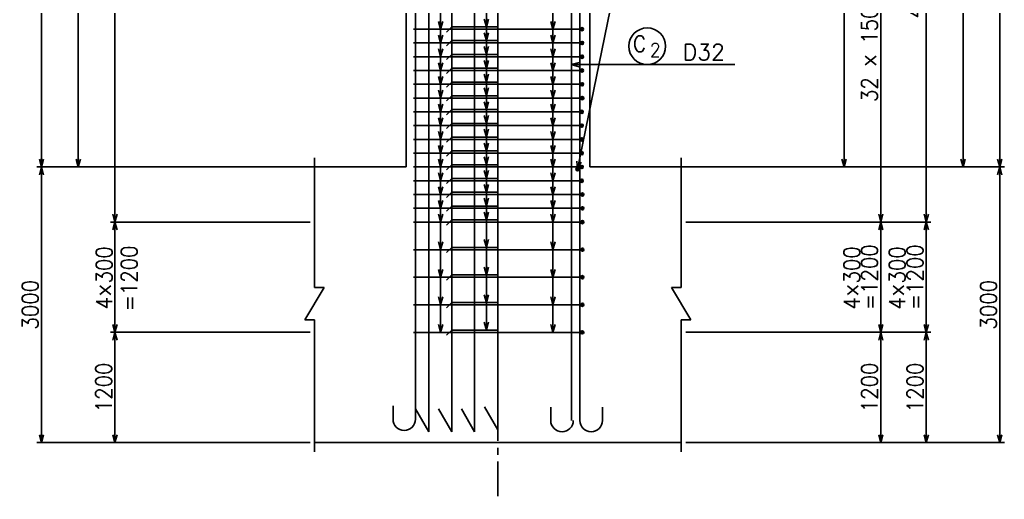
# Model space of a CAD drawing. Extents: x -12844 to 29206, y 115643 to 145343.
# Drawn here: x 5449 to 16171, y 126572 to 131793 of the extents above; entities that cross this region are included whole.
import ezdxf
from ezdxf.enums import TextEntityAlignment as Align

# ---------------------------------------------------------------- set-up
doc = ezdxf.new("R2010")
doc.units = 0
doc.header["$LTSCALE"] = 300
doc.header["$MEASUREMENT"] = 0
doc.linetypes.add('CENTER', pattern=[2, 1.25, -0.25, 0.25, -0.25])
doc.layers.get('0').update_dxf_attribs({"linetype": 'CONTINUOUS'})
doc.layers.get('DEFPOINTS').update_dxf_attribs({"linetype": 'CONTINUOUS'})
for name, color, linetype in [('丸ポチ', 2, 'CONTINUOUS'), ('寸法', 1, 'CONTINUOUS'), ('引き出し横', 1, 'CONTINUOUS'), ('引き出し縦', 1, 'CONTINUOUS'), ('柱主筋', 2, 'CONTINUOUS'), ('構造', 3, 'CONTINUOUS'), ('肋筋-0', 3, 'CONTINUOUS'), ('肋筋-2', 3, 'CONTINUOUS')]:
    doc.layers.add(name, color=color, linetype=linetype)
doc.styles.add('romans', font='ROMANS.shx', dxfattribs={"width": 0.9, "bigfont": 'EXTFONT.shx'})
doc.styles.add('ｽﾀｲﾙ1', font='ROMANS.shx', dxfattribs={"bigfont": 'EXTFONT.shx'})
doc.dimstyles.new('ST-50', dxfattribs={"dimscale": 50, "dimtxt": 3.5, "dimasz": 1.7, "dimexe": 1, "dimexo": 1, "dimgap": 1, "dimtad": 0, "dimdec": 0, "dimzin": 0, "dimdsep": 46, "dimtxsty": 'romans', "dimblk": 'OPEN30', "dimcen": 1, "dimdle": 3, "dimclrd": 1, "dimclre": 1, "dimclrt": 3, "dimaunit": 1, "dimadec": 0, "dimazin": 0, "dimtfac": 1, "dimtdec": 0, "dimtix": 1, "dimtmove": 2, "dimatfit": 3, "dimldrblk": 'OPEN30', "dimfxl": 0, "dimtvp": 0.7, "dimtolj": 1, "dimtzin": 0, "dimarcsym": 0})
doc.dimstyles.new('矢', dxfattribs={"dimscale": 50, "dimtxt": 3.5, "dimasz": 1.7, "dimexe": 1, "dimexo": 0.7, "dimgap": 0.09, "dimtad": 0, "dimdec": 0, "dimzin": 0, "dimdsep": 46, "dimtxsty": 'romans', "dimblk": 'OPEN30', "dimcen": 1, "dimdle": 1, "dimclrd": 1, "dimclre": 1, "dimclrt": 3, "dimaunit": 1, "dimadec": 0, "dimazin": 0, "dimtfac": 1, "dimtdec": 0, "dimtix": 1, "dimtmove": 2, "dimatfit": 3, "dimldrblk": 'OPEN30', "dimfxl": 0, "dimtvp": 0.7, "dimtolj": 1, "dimtzin": 0, "dimarcsym": 0})

# ---------------------------------------------------------------- blocks, each defined once
blk = doc.blocks.new('_Open30')
at = {"color": 0, "lineweight": -2}
for p, q in [((-1, 0.27), (0, 0)), ((0, 0), (-1, -0.27)), ((0, 0), (-1, 0))]:
    blk.add_line(p, q, dxfattribs=at)
blk = doc.blocks.new('*D11')
at = {"layer": 'DEFPOINTS', "color": 0, "linetype": 'Continuous'}
for p in [(11656, 135090), (15721, 135090), (14106, 130190)]:
    blk.add_point(p, dxfattribs=at)
at = {"layer": '寸法', "color": 1, "linetype": 'Continuous', "lineweight": -2}
for p, q in [((11706, 135090), (15771, 135090)), ((15721, 130275), (15721, 135005)), ((14156, 130190), (15771, 130190))]:
    blk.add_line(p, q, dxfattribs=at)
at = {"layer": '寸法', "color": 1, "linetype": 'Continuous', "lineweight": -2, "xscale": 85, "yscale": 85, "zscale": 85}
for p, rotation in [((15721, 135090), 90), ((15721, 130190), 270)]:
    blk.add_blockref('_Open30', p, dxfattribs=dict(at, rotation=rotation))
at = {"layer": '寸法', "color": 3, "linetype": 'Continuous', "insert": (15598, 132640), "char_height": 175, "attachment_point": 5, "rotation": 90, "style": 'romans'}
blk.add_mtext('\\A1;4900', dxfattribs=at)
blk = doc.blocks.new('*D12')
at = {"layer": 'DEFPOINTS', "color": 0, "linetype": 'Continuous'}
for p in [(12702, 128390), (14826, 128390), (14106, 127190)]:
    blk.add_point(p, dxfattribs=at)
at = {"layer": '寸法', "color": 1, "linetype": 'Continuous', "lineweight": -2}
for p, q in [((12752, 128390), (14876, 128390)), ((14826, 127275), (14826, 128305)), ((14156, 127190), (14876, 127190))]:
    blk.add_line(p, q, dxfattribs=at)
at = {"layer": '寸法', "color": 1, "linetype": 'Continuous', "lineweight": -2, "xscale": 85, "yscale": 85, "zscale": 85}
for p, rotation in [((14826, 128390), 90), ((14826, 127190), 270)]:
    blk.add_blockref('_Open30', p, dxfattribs=dict(at, rotation=rotation))
at = {"layer": '寸法', "color": 3, "linetype": 'Continuous', "insert": (14703, 127790), "char_height": 175, "attachment_point": 5, "rotation": 90, "style": 'romans'}
blk.add_mtext('\\A1;1200', dxfattribs=at)
blk = doc.blocks.new('*D13')
at = {"layer": 'DEFPOINTS', "color": 0, "linetype": 'Continuous'}
for p in [(12652, 129590), (14826, 129590), (12652, 128390)]:
    blk.add_point(p, dxfattribs=at)
at = {"layer": '寸法', "color": 1, "linetype": 'Continuous', "lineweight": -2}
for p, q in [((12702, 129590), (14876, 129590)), ((14826, 128475), (14826, 129505)), ((12702, 128390), (14876, 128390))]:
    blk.add_line(p, q, dxfattribs=at)
at = {"layer": '寸法', "color": 1, "linetype": 'Continuous', "lineweight": -2, "xscale": 85, "yscale": 85, "zscale": 85}
for p, rotation in [((14826, 129590), 90), ((14826, 128390), 270)]:
    blk.add_blockref('_Open30', p, dxfattribs=dict(at, rotation=rotation))
at = {"layer": '寸法', "color": 3, "linetype": 'Continuous', "insert": (14703, 128990), "char_height": 175, "attachment_point": 5, "rotation": 90, "style": 'romans'}
blk.add_mtext('\\A1;=1200', dxfattribs=at)
blk = doc.blocks.new('*D14')
at = {"layer": 'DEFPOINTS', "color": 0, "linetype": 'Continuous'}
for p in [(12702, 128390), (15321, 128390), (12652, 127190)]:
    blk.add_point(p, dxfattribs=at)
at = {"layer": '寸法', "color": 1, "linetype": 'Continuous', "lineweight": -2}
for p, q in [((12752, 128390), (15371, 128390)), ((15321, 127275), (15321, 128305)), ((12702, 127190), (15371, 127190))]:
    blk.add_line(p, q, dxfattribs=at)
at = {"layer": '寸法', "color": 1, "linetype": 'Continuous', "lineweight": -2, "xscale": 85, "yscale": 85, "zscale": 85}
for p, rotation in [((15321, 128390), 90), ((15321, 127190), 270)]:
    blk.add_blockref('_Open30', p, dxfattribs=dict(at, rotation=rotation))
at = {"layer": '寸法', "color": 3, "linetype": 'Continuous', "insert": (15198, 127790), "char_height": 175, "attachment_point": 5, "rotation": 90, "style": 'romans'}
blk.add_mtext('\\A1;1200', dxfattribs=at)
blk = doc.blocks.new('*D15')
at = {"layer": 'DEFPOINTS', "color": 0, "linetype": 'Continuous'}
for p in [(12652, 129590), (15321, 129590), (12652, 128390)]:
    blk.add_point(p, dxfattribs=at)
at = {"layer": '寸法', "color": 1, "linetype": 'Continuous', "lineweight": -2}
for p, q in [((12702, 129590), (15371, 129590)), ((15321, 128475), (15321, 129505)), ((12702, 128390), (15371, 128390))]:
    blk.add_line(p, q, dxfattribs=at)
at = {"layer": '寸法', "color": 1, "linetype": 'Continuous', "lineweight": -2, "xscale": 85, "yscale": 85, "zscale": 85}
for p, rotation in [((15321, 129590), 90), ((15321, 128390), 270)]:
    blk.add_blockref('_Open30', p, dxfattribs=dict(at, rotation=rotation))
at = {"layer": '寸法', "color": 3, "linetype": 'Continuous', "insert": (15198, 128990), "char_height": 175, "attachment_point": 5, "rotation": 90, "style": 'romans'}
blk.add_mtext('\\A1;=1200', dxfattribs=at)
blk = doc.blocks.new('*D17')
at = {"layer": 'DEFPOINTS', "color": 0, "linetype": 'Continuous'}
for p in [(11656, 134390), (14826, 134390), (12652, 129590)]:
    blk.add_point(p, dxfattribs=at)
at = {"layer": '寸法', "color": 1, "linetype": 'Continuous', "lineweight": -2}
for p, q in [((11706, 134390), (14876, 134390)), ((14826, 129675), (14826, 134305)), ((12702, 129590), (14876, 129590))]:
    blk.add_line(p, q, dxfattribs=at)
at = {"layer": '寸法', "color": 1, "linetype": 'Continuous', "lineweight": -2, "xscale": 85, "yscale": 85, "zscale": 85}
for p, rotation in [((14826, 134390), 90), ((14826, 129590), 270)]:
    blk.add_blockref('_Open30', p, dxfattribs=dict(at, rotation=rotation))
at = {"layer": '寸法', "color": 3, "linetype": 'Continuous', "insert": (14703, 131990), "char_height": 175, "attachment_point": 5, "rotation": 90, "style": 'romans'}
blk.add_mtext('\\A1;32 × 150  =  4800', dxfattribs=at)
blk = doc.blocks.new('*D18')
at = {"layer": 'DEFPOINTS', "color": 0, "linetype": 'Continuous'}
for p in [(11656, 136640), (15321, 136640), (12652, 129590)]:
    blk.add_point(p, dxfattribs=at)
at = {"layer": '寸法', "color": 1, "linetype": 'Continuous', "lineweight": -2}
for p, q in [((11706, 136640), (15371, 136640)), ((15321, 129675), (15321, 136555)), ((12702, 129590), (15371, 129590))]:
    blk.add_line(p, q, dxfattribs=at)
at = {"layer": '寸法', "color": 1, "linetype": 'Continuous', "lineweight": -2, "xscale": 85, "yscale": 85, "zscale": 85}
for p, rotation in [((15321, 136640), 90), ((15321, 129590), 270)]:
    blk.add_blockref('_Open30', p, dxfattribs=dict(at, rotation=rotation))
at = {"layer": '寸法', "color": 3, "linetype": 'Continuous', "insert": (15198, 133115), "char_height": 175, "attachment_point": 5, "rotation": 90, "style": 'romans'}
blk.add_mtext('\\A1;47  ×  150   =   7050', dxfattribs=at)
blk = doc.blocks.new('*D20')
at = {"layer": 'DEFPOINTS', "color": 0, "linetype": 'Continuous'}
for p in [(11656, 137590), (16121, 137590), (11756, 130190)]:
    blk.add_point(p, dxfattribs=at)
at = {"layer": '寸法', "color": 1, "linetype": 'Continuous', "lineweight": -2}
for p, q in [((11706, 137590), (16171, 137590)), ((16121, 130275), (16121, 137505)), ((11806, 130190), (16171, 130190))]:
    blk.add_line(p, q, dxfattribs=at)
at = {"layer": '寸法', "color": 1, "linetype": 'Continuous', "lineweight": -2, "xscale": 85, "yscale": 85, "zscale": 85}
for p, rotation in [((16121, 137590), 90), ((16121, 130190), 270)]:
    blk.add_blockref('_Open30', p, dxfattribs=dict(at, rotation=rotation))
at = {"layer": '寸法', "color": 3, "linetype": 'Continuous', "insert": (15998, 133890), "char_height": 175, "attachment_point": 5, "rotation": 90, "style": 'romans'}
blk.add_mtext('\\A1;7400', dxfattribs=at)
blk = doc.blocks.new('*D47')
at = {"layer": 'DEFPOINTS', "color": 0, "linetype": 'Continuous'}
for p in [(5686, 137590), (9656, 137590), (9556, 130190)]:
    blk.add_point(p, dxfattribs=at)
at = {"layer": '寸法', "color": 1, "linetype": 'Continuous', "lineweight": -2}
for p, q in [((9606, 137590), (5636, 137590)), ((5686, 130275), (5686, 137505)), ((9506, 130190), (5636, 130190))]:
    blk.add_line(p, q, dxfattribs=at)
at = {"layer": '寸法', "color": 1, "linetype": 'Continuous', "lineweight": -2, "xscale": 85, "yscale": 85, "zscale": 85}
for p, rotation in [((5686, 137590), 90), ((5686, 130190), 270)]:
    blk.add_blockref('_Open30', p, dxfattribs=dict(at, rotation=rotation))
at = {"layer": '寸法', "color": 3, "linetype": 'Continuous', "insert": (5563, 133890), "char_height": 175, "attachment_point": 5, "rotation": 90, "style": 'romans'}
blk.add_mtext('\\A1;7400', dxfattribs=at)
blk = doc.blocks.new('*D48')
at = {"layer": 'DEFPOINTS', "color": 0, "linetype": 'Continuous'}
for p in [(5686, 130190), (7206, 130190), (7206, 127190)]:
    blk.add_point(p, dxfattribs=at)
at = {"layer": '寸法', "color": 1, "linetype": 'Continuous', "lineweight": -2}
for p, q in [((7156, 130190), (5636, 130190)), ((5686, 127275), (5686, 130105)), ((7156, 127190), (5636, 127190))]:
    blk.add_line(p, q, dxfattribs=at)
at = {"layer": '寸法', "color": 1, "linetype": 'Continuous', "lineweight": -2, "xscale": 85, "yscale": 85, "zscale": 85}
for p, rotation in [((5686, 130190), 90), ((5686, 127190), 270)]:
    blk.add_blockref('_Open30', p, dxfattribs=dict(at, rotation=rotation))
at = {"layer": '寸法', "color": 3, "linetype": 'Continuous', "insert": (5563, 128690), "char_height": 175, "attachment_point": 5, "rotation": 90, "style": 'romans'}
blk.add_mtext('\\A1;3000', dxfattribs=at)
blk = doc.blocks.new('*D49')
at = {"layer": 'DEFPOINTS', "color": 0, "linetype": 'Continuous'}
for p in [(6086, 135090), (9656, 135090), (7206, 130190)]:
    blk.add_point(p, dxfattribs=at)
at = {"layer": '寸法', "color": 1, "linetype": 'Continuous', "lineweight": -2}
for p, q in [((9606, 135090), (6036, 135090)), ((6086, 130275), (6086, 135005)), ((7156, 130190), (6036, 130190))]:
    blk.add_line(p, q, dxfattribs=at)
at = {"layer": '寸法', "color": 1, "linetype": 'Continuous', "lineweight": -2, "xscale": 85, "yscale": 85, "zscale": 85}
for p, rotation in [((6086, 135090), 90), ((6086, 130190), 270)]:
    blk.add_blockref('_Open30', p, dxfattribs=dict(at, rotation=rotation))
at = {"layer": '寸法', "color": 3, "linetype": 'Continuous', "insert": (5963, 132640), "char_height": 175, "attachment_point": 5, "rotation": 90, "style": 'romans'}
blk.add_mtext('\\A1;4900', dxfattribs=at)
blk = doc.blocks.new('*D50')
at = {"layer": 'DEFPOINTS', "color": 0, "linetype": 'Continuous'}
for p in [(6486, 128390), (8660, 128390), (8660, 127190)]:
    blk.add_point(p, dxfattribs=at)
at = {"layer": '寸法', "color": 1, "linetype": 'Continuous', "lineweight": -2}
for p, q in [((8610, 128390), (6436, 128390)), ((6486, 127275), (6486, 128305)), ((8610, 127190), (6436, 127190))]:
    blk.add_line(p, q, dxfattribs=at)
at = {"layer": '寸法', "color": 1, "linetype": 'Continuous', "lineweight": -2, "xscale": 85, "yscale": 85, "zscale": 85}
for p, rotation in [((6486, 128390), 90), ((6486, 127190), 270)]:
    blk.add_blockref('_Open30', p, dxfattribs=dict(at, rotation=rotation))
at = {"layer": '寸法', "color": 3, "linetype": 'Continuous', "insert": (6363, 127790), "char_height": 175, "attachment_point": 5, "rotation": 90, "style": 'romans'}
blk.add_mtext('\\A1;1200', dxfattribs=at)
blk = doc.blocks.new('*D51')
at = {"layer": 'DEFPOINTS', "color": 0, "linetype": 'Continuous'}
for p in [(6486, 136640), (9656, 136640), (8660, 129590)]:
    blk.add_point(p, dxfattribs=at)
at = {"layer": '寸法', "color": 1, "linetype": 'Continuous', "lineweight": -2}
for p, q in [((9606, 136640), (6436, 136640)), ((6486, 129675), (6486, 136555)), ((8610, 129590), (6436, 129590))]:
    blk.add_line(p, q, dxfattribs=at)
at = {"layer": '寸法', "color": 1, "linetype": 'Continuous', "lineweight": -2, "xscale": 85, "yscale": 85, "zscale": 85}
for p, rotation in [((6486, 136640), 90), ((6486, 129590), 270)]:
    blk.add_blockref('_Open30', p, dxfattribs=dict(at, rotation=rotation))
at = {"layer": '寸法', "color": 3, "linetype": 'Continuous', "insert": (6363, 133115), "char_height": 175, "attachment_point": 5, "rotation": 90, "style": 'romans'}
blk.add_mtext('\\A1;47 × 150  =  7050', dxfattribs=at)
blk = doc.blocks.new('*D52')
at = {"layer": 'DEFPOINTS', "color": 0, "linetype": 'Continuous'}
for p in [(6486, 129590), (8660, 129590), (8660, 128390)]:
    blk.add_point(p, dxfattribs=at)
at = {"layer": '寸法', "color": 1, "linetype": 'Continuous', "lineweight": -2}
for p, q in [((8610, 129590), (6436, 129590)), ((6486, 128475), (6486, 129505)), ((8610, 128390), (6436, 128390))]:
    blk.add_line(p, q, dxfattribs=at)
at = {"layer": '寸法', "color": 1, "linetype": 'Continuous', "lineweight": -2, "xscale": 85, "yscale": 85, "zscale": 85}
for p, rotation in [((6486, 129590), 90), ((6486, 128390), 270)]:
    blk.add_blockref('_Open30', p, dxfattribs=dict(at, rotation=rotation))
at = {"layer": '寸法', "color": 3, "linetype": 'Continuous', "insert": (6640, 128977), "char_height": 175, "attachment_point": 5, "rotation": 90, "style": 'romans'}
blk.add_mtext('\\A1;=1200', dxfattribs=at)
blk = doc.blocks.new('*D56')
at = {"layer": 'DEFPOINTS', "color": 0, "linetype": 'Continuous'}
for p in [(14106, 130190), (16121, 130190), (14106, 127190)]:
    blk.add_point(p, dxfattribs=at)
at = {"layer": '寸法', "color": 1, "linetype": 'Continuous', "lineweight": -2}
for p, q in [((14156, 130190), (16171, 130190)), ((16121, 127275), (16121, 130105)), ((14156, 127190), (16171, 127190))]:
    blk.add_line(p, q, dxfattribs=at)
at = {"layer": '寸法', "color": 1, "linetype": 'Continuous', "lineweight": -2, "xscale": 85, "yscale": 85, "zscale": 85}
for p, rotation in [((16121, 130190), 90), ((16121, 127190), 270)]:
    blk.add_blockref('_Open30', p, dxfattribs=dict(at, rotation=rotation))
at = {"layer": '寸法', "color": 3, "linetype": 'Continuous', "insert": (15998, 128690), "char_height": 175, "attachment_point": 5, "rotation": 90, "style": 'romans'}
blk.add_mtext('\\A1;3000', dxfattribs=at)
blk = doc.blocks.new('*D89')
at = {"layer": 'DEFPOINTS', "color": 0, "linetype": 'Continuous'}
for p in [(11656, 136390), (14426, 136390), (12884, 130190)]:
    blk.add_point(p, dxfattribs=at)
at = {"layer": '寸法', "color": 1, "linetype": 'Continuous', "lineweight": -2}
for p, q in [((11706, 136390), (14476, 136390)), ((14426, 130275), (14426, 136305)), ((12934, 130190), (14476, 130190))]:
    blk.add_line(p, q, dxfattribs=at)
at = {"layer": '寸法', "color": 1, "linetype": 'Continuous', "lineweight": -2, "xscale": 85, "yscale": 85, "zscale": 85}
for p, rotation in [((14426, 136390), 90), ((14426, 130190), 270)]:
    blk.add_blockref('_Open30', p, dxfattribs=dict(at, rotation=rotation))
at = {"layer": '寸法', "color": 3, "linetype": 'Continuous', "insert": (14303, 133290), "char_height": 175, "attachment_point": 5, "rotation": 90, "style": 'romans'}
blk.add_mtext('\\A1;6200', dxfattribs=at)

msp = doc.modelspace()

# ---------------------------------------------------------------- linework, layer by layer
at = {"layer": '丸ポチ', "color": 2, "linetype": 'Continuous'}
for centre, radius in [((11572.4, 131689.5), 17.5), ((11572.4, 131689.5), 8.75), ((11572.4, 131539.5), 17.5), ((11572.4, 131539.5), 8.75), ((11572.4, 131389.5), 17.5), ((11572.4, 131389.5), 8.75), ((11572.4, 131239.5), 17.5), ((11572.4, 131239.5), 8.75), ((11572.4, 131089.5), 17.5), ((11572.4, 131089.5), 8.75), ((11575.3, 130939.5), 17.5), ((11575.3, 130939.5), 8.75), ((11568.9, 130789.5), 17.5), ((11568.9, 130789.5), 8.75), ((11568.9, 130639.5), 17.5), ((11568.9, 130639.5), 8.75), ((11568.9, 130489.5), 17.5), ((11568.9, 130489.5), 8.75), ((11568.9, 130339.5), 17.5), ((11568.9, 130339.5), 8.75), ((11522.8, 130164.5), 17.5), ((11522.8, 130164.5), 8.75), ((11568.9, 130189.5), 17.5), ((11568.9, 130189.5), 8.75), ((11568.9, 130039.5), 17.5), ((11568.9, 130039.5), 8.75), ((11575.8, 129889.5), 17.5), ((11575.8, 129889.5), 8.75), ((11575.8, 129739.5), 17.5), ((11575.8, 129739.5), 8.75), ((11575.8, 129589.5), 17.5), ((11575.8, 129589.5), 8.75), ((11575.8, 129289.5), 17.5), ((11575.8, 129289.5), 8.75), ((11575.8, 128989.5), 17.5), ((11575.8, 128989.5), 8.75), ((11575.8, 128689.5), 17.5), ((11575.8, 128689.5), 8.75), ((11574.8, 128389.5), 17.5), ((11574.8, 128389.5), 8.75)]:
    msp.add_circle(centre, radius, dxfattribs=at)
at = {"layer": '引き出し横', "linetype": 'Continuous', "flags": 128}
msp.add_lwpolyline([(11497.8, 131303.5), (13237.9, 131303.5)], dxfattribs=at)
at = {"layer": '引き出し横', "color": 1, "linetype": 'Continuous'}
msp.add_circle((12282.5, 131503.5), 200, dxfattribs=at)
at = {"layer": '引き出し縦', "linetype": 'Continuous', "flags": 128}
for points in [[(10531.1, 128414.5), (10531.1, 138600.3)], [(11255.6, 128389.5), (11255.6, 138136.1)]]:
    msp.add_lwpolyline(points, dxfattribs=at)
at = {"layer": '引き出し縦', "linetype": 'Continuous', "extrusion": (0, 0, -1)}
msp.add_lwpolyline([(-10032.4, 128389.5), (-10032.4, 129589.5)], dxfattribs=at)
at = {"layer": '柱主筋', "linetype": 'Continuous'}
for p, q in [((9758.8, 137289.5), (9758.8, 127443.5)), ((9902.8, 137289.5), (9902.8, 127308)), ((10152.8, 137289.5), (10152.8, 127308)), ((10402.8, 137289.5), (10402.8, 127308)), ((10655.8, 137289.5), (10655.8, 127329.5)), ((11549.8, 137289.5), (11549.8, 127430.5)), ((11455.8, 136389.5), (11455.8, 127430.5)), ((9513.8, 127588.5), (9513.8, 127443.5)), ((9758.5, 127558), (9902.8, 127308)), ((10008.5, 127558), (10152.8, 127308)), ((10258.5, 127558), (10402.8, 127308)), ((10511.5, 127579.5), (10655.8, 127329.5)), ((11231.8, 127575.5), (11231.8, 127430.5)), ((11794.8, 127575.5), (11794.8, 127430.5))]:
    msp.add_line(p, q, dxfattribs=at)
for centre in [(9636.3, 127443.5), (11354.3, 127430.5), (11672.3, 127430.5)]:
    msp.add_arc(centre, 122.5, 180, 0, dxfattribs=at)
at = {"layer": '構造', "color": 1, "linetype": 'CENTER'}
msp.add_line((10655.8, 139582.5), (10655.8, 126572.4), dxfattribs=at)
at = {"layer": '構造', "linetype": 'Continuous'}
for p, q in [((9655.8, 137589.5), (9655.8, 130189.5)), ((11655.8, 137589.5), (11655.8, 130189.5)), ((9555.8, 130189.5), (8659.5, 130189.5)), ((9555.8, 130189.5), (9655.8, 130189.5)), ((11755.8, 130189.5), (11655.8, 130189.5)), ((11755.8, 130189.5), (12652.2, 130189.5)), ((8659.5, 127189.5), (12652.2, 127189.5))]:
    msp.add_line(p, q, dxfattribs=at)
at = {"layer": '構造', "color": 1, "linetype": 'Continuous'}
for p, q in [((8659.5, 130289.5), (8659.5, 128877.2)), ((12652.2, 130289.5), (12652.2, 128877.2)), ((8764.2, 128877.2), (8554.8, 128524.5)), ((8764.2, 128877.2), (8659.5, 128877.2)), ((12547.5, 128877.2), (12652.2, 128877.2)), ((12547.5, 128877.2), (12756.9, 128524.5)), ((8659.5, 128524.5), (8554.8, 128524.5)), ((8659.5, 128524.5), (8659.5, 127089.5)), ((12652.2, 128524.5), (12652.2, 127089.5)), ((12652.2, 128524.5), (12756.9, 128524.5))]:
    msp.add_line(p, q, dxfattribs=at)
at = {"layer": '肋筋-0', "linetype": 'Continuous'}
for p, q in [((9737.8, 131689.5), (11573.8, 131689.5)), ((9737.8, 131539.5), (11573.8, 131539.5)), ((9737.8, 131389.5), (11573.8, 131389.5)), ((9737.8, 131239.5), (11573.8, 131239.5)), ((9737.8, 131089.5), (11573.8, 131089.5)), ((9737.8, 130939.5), (11573.8, 130939.5)), ((9737.8, 130789.5), (11573.8, 130789.5)), ((9737.8, 130639.5), (11573.8, 130639.5)), ((9737.8, 130489.5), (11573.8, 130489.5)), ((9737.8, 130339.5), (11573.8, 130339.5)), ((9737.8, 130189.5), (11573.8, 130189.5)), ((9737.8, 130039.5), (11573.8, 130039.5)), ((9737.8, 129889.5), (11573.8, 129889.5)), ((9737.8, 129739.5), (11573.8, 129739.5)), ((9737.8, 129589.5), (11573.8, 129589.5)), ((9737.8, 129289.5), (11573.8, 129289.5)), ((9737.8, 128989.5), (11573.8, 128989.5)), ((9737.8, 128689.5), (11573.8, 128689.5)), ((9737.8, 128389.5), (11573.8, 128389.5))]:
    msp.add_line(p, q, dxfattribs=at)
at = {"layer": '肋筋-2'}
for p, q in [((10152.8, 131714.5), (10096.3, 131658)), ((10152.8, 131714.5), (10655.8, 131714.5)), ((10152.8, 131564.5), (10096.3, 131508)), ((10152.8, 131564.5), (10655.8, 131564.5)), ((10152.8, 131414.5), (10096.3, 131358)), ((10152.8, 131414.5), (10655.8, 131414.5)), ((10152.8, 131264.5), (10096.3, 131208)), ((10152.8, 131264.5), (10655.8, 131264.5)), ((10152.8, 131114.5), (10096.3, 131058)), ((10152.8, 131114.5), (10655.8, 131114.5)), ((10152.8, 130964.5), (10096.3, 130908)), ((10152.8, 130964.5), (10655.8, 130964.5)), ((10152.8, 130814.5), (10096.3, 130758)), ((10152.8, 130814.5), (10655.8, 130814.5)), ((10152.8, 130664.5), (10096.3, 130608)), ((10152.8, 130664.5), (10655.8, 130664.5)), ((10152.8, 130514.5), (10096.3, 130458)), ((10152.8, 130514.5), (10655.8, 130514.5)), ((10152.8, 130364.5), (10096.3, 130308)), ((10152.8, 130364.5), (10655.8, 130364.5)), ((10152.8, 130214.5), (10096.3, 130158)), ((10152.8, 130214.5), (10655.8, 130214.5)), ((10152.8, 130064.5), (10096.3, 130008)), ((10152.8, 130064.5), (10655.8, 130064.5)), ((10152.8, 129914.5), (10096.3, 129858)), ((10152.8, 129914.5), (10655.8, 129914.5)), ((10152.8, 129764.5), (10096.3, 129708)), ((10152.8, 129764.5), (10655.8, 129764.5)), ((10152.8, 129614.5), (10096.3, 129558)), ((10152.8, 129614.5), (10655.8, 129614.5)), ((10152.8, 129314.5), (10096.3, 129258)), ((10152.8, 129314.5), (10655.8, 129314.5)), ((10152.8, 129014.5), (10096.3, 128958)), ((10152.8, 129014.5), (10655.8, 129014.5)), ((10152.8, 128714.5), (10096.3, 128658)), ((10152.8, 128714.5), (10655.8, 128714.5)), ((10152.8, 128414.5), (10096.3, 128358)), ((10152.8, 128414.5), (10655.8, 128414.5))]:
    msp.add_line(p, q, dxfattribs=at)

# ---------------------------------------------------------------- block references
at = {"layer": '引き出し縦', "linetype": 'Continuous', "extrusion": (0, 0, -1), "xscale": 85, "yscale": 85, "zscale": 85, "rotation": 270}
for p in [(-10032.4, 128689.5), (-10032.4, 128389.5)]:
    msp.add_blockref('_Open30', p, dxfattribs=at)

# ---------------------------------------------------------------- texts
at = {"layer": '寸法', "color": 3, "linetype": 'Continuous', "style": 'romans', "width": 0.9}
for p in [(6456, 128982.6), (14597.1, 128982.2), (15092, 128982.2)]:
    msp.add_text('4×300', height=175, rotation=90, dxfattribs=at).set_placement(p, align=Align.CENTER)
at = {"layer": '引き出し横', "color": 3, "style": 'ｽﾀｲﾙ1', "width": 0.9}
for s, height, p in [('C', 175, (12128, 131443.2)), ('2', 150, (12311.5, 131387.9))]:
    msp.add_text(s, height=height, dxfattribs=at).set_placement(p)
at = {"layer": '引き出し横', "color": 3, "style": 'romans'}
msp.add_text('D32', height=175, dxfattribs=at).set_placement((12669.4, 131352.7))

# ---------------------------------------------------------------- dimensions: what is measured, and where the dimension line sits
at = {"layer": '寸法', "linetype": 'Continuous'}
for base, p1, p2, picture, middle in [((5685.9, 137589.5), (9555.8, 130189.5), (9655.8, 137589.5), '*D47', (5563.4, 133889.5)), ((16120.7, 137589.5), (11755.8, 130189.5), (11655.8, 137589.5), '*D20', (15998.2, 133889.5)), ((14425.8, 136389.5), (12883.8, 130189.5), (11655.8, 136389.5), '*D89', (14303.3, 133289.5)), ((6085.9, 135089.5), (7205.8, 130189.5), (9655.8, 135089.5), '*D49', (5963.4, 132639.5)), ((15720.7, 135089.5), (14105.8, 130189.5), (11655.8, 135089.5), '*D11', (15598.2, 132639.5)), ((5685.9, 130189.5), (7205.8, 127189.5), (7205.8, 130189.5), '*D48', (5563.4, 128689.5)), ((16120.7, 130189.5), (14105.8, 127189.5), (14105.8, 130189.5), '*D56', (15998.2, 128689.5)), ((6485.9, 128389.5), (8659.5, 127189.5), (8659.5, 128389.5), '*D50', (6363.4, 127789.5)), ((15320.7, 128389.5), (12652.2, 127189.5), (12702.2, 128389.5), '*D14', (15198.2, 127789.5)), ((14825.8, 128389.5), (14105.8, 127189.5), (12702.2, 128389.5), '*D12', (14703.3, 127789.5))]:
    dim = msp.add_linear_dim(base=base, p1=p1, p2=p2, angle=90, dimstyle='ST-50', dxfattribs=at)
    dim.commit()
    dim.dimension.update_dxf_attribs({"geometry": picture, "text_midpoint": middle})
for base, p1, p2, text, picture, middle in [((6485.9, 136639.5), (8659.5, 129589.5), (9655.8, 136639.5), '47 × 150  =  <>', '*D51', (6363.4, 133114.5)), ((15320.7, 136639.5), (12652.2, 129589.5), (11655.8, 136639.5), '47  ×  150   =   <>', '*D18', (15198.2, 133114.5)), ((14825.8, 134389.5), (12652.2, 129589.5), (11655.8, 134389.5), '32 × 150  =  <>', '*D17', (14703.3, 131989.5)), ((14825.8, 129589.5), (12652.2, 128389.5), (12652.2, 129589.5), '=<>', '*D13', (14703.3, 128989.5)), ((15320.7, 129589.5), (12652.2, 128389.5), (12652.2, 129589.5), '=<>', '*D15', (15198.2, 128989.5))]:
    dim = msp.add_linear_dim(base=base, p1=p1, p2=p2, angle=90, text=text, dimstyle='ST-50', dxfattribs=at)
    dim.commit()
    dim.dimension.update_dxf_attribs({"geometry": picture, "text_midpoint": middle})
dim = msp.add_linear_dim(base=(6485.9, 129589.5), p1=(8659.5, 128389.5), p2=(8659.5, 129589.5), angle=90, text='=<>', dimstyle='ST-50', dxfattribs=at)
dim.commit()
dim.dimension.update_dxf_attribs({"geometry": '*D52', "text_midpoint": (6640.2, 128976.8), "dimtype": 160})

# ---------------------------------------------------------------- leaders
at = {"layer": '引き出し横', "linetype": 'Continuous'}
msp.add_leader([(11454.9, 131303.5), (11667.8, 131303.5)], dimstyle='矢', override={"dimgap": 0.09, "dimtad": 0}, dxfattribs=at)
at = {"layer": '引き出し縦', "linetype": 'Continuous'}
for points in [[(10032.4, 131689.5), (10032.4, 131902.4)], [(10531.1, 131714.5), (10531.1, 131927.4)], [(11255.6, 131689.5), (11255.6, 131902.4)], [(10531.1, 131564.5), (10531.1, 131777.4)], [(10032.4, 131539.5), (10032.4, 131752.4)], [(11255.6, 131539.5), (11255.6, 131752.4)], [(10032.4, 131389.5), (10032.4, 131602.4)], [(10531.1, 131414.5), (10531.1, 131627.4)], [(11255.6, 131389.5), (11255.6, 131602.4)], [(10531.1, 131264.5), (10531.1, 131477.4)], [(10032.4, 131239.5), (10032.4, 131452.4)], [(11255.6, 131239.5), (11255.6, 131452.4)], [(10032.4, 131089.5), (10032.4, 131302.4)], [(10531.1, 131114.5), (10531.1, 131327.4)], [(11255.6, 131089.5), (11255.6, 131302.4)], [(10032.4, 130939.5), (10032.4, 131152.4)], [(10531.1, 130964.5), (10531.1, 131177.4)], [(11255.6, 130939.5), (11255.6, 131152.4)], [(10531.1, 130814.5), (10531.1, 131027.4)], [(10032.4, 130789.5), (10032.4, 131002.4)], [(11255.6, 130789.5), (11255.6, 131002.4)], [(10032.4, 130639.5), (10032.4, 130852.4)], [(10531.1, 130664.5), (10531.1, 130877.4)], [(11255.6, 130639.5), (11255.6, 130852.4)], [(10531.1, 130514.5), (10531.1, 130727.4)], [(10032.4, 130489.5), (10032.4, 130702.4)], [(11255.6, 130489.5), (11255.6, 130702.4)], [(10032.4, 130339.5), (10032.4, 130552.4)], [(10531.1, 130364.5), (10531.1, 130577.4)], [(11255.6, 130339.5), (11255.6, 130552.4)], [(10032.4, 130189.5), (10032.4, 130402.4)], [(10531.1, 130214.5), (10531.1, 130427.4)], [(11255.6, 130189.5), (11255.6, 130402.4)], [(10531.1, 130064.5), (10531.1, 130277.4)], [(10032.4, 130039.5), (10032.4, 130252.4)], [(11255.6, 130039.5), (11255.6, 130252.4)], [(10032.4, 129889.5), (10032.4, 130102.4)], [(10531.1, 129914.5), (10531.1, 130127.4)], [(11255.6, 129889.5), (11255.6, 130102.4)], [(10032.4, 129739.5), (10032.4, 129952.4)], [(10531.1, 129764.5), (10531.1, 129977.4)], [(11255.6, 129739.5), (11255.6, 129952.4)], [(10032.4, 129589.5), (10032.4, 129802.4)], [(10531.1, 129614.5), (10531.1, 129827.4)], [(11255.6, 129589.5), (11255.6, 129802.4)], [(10531.1, 129314.5), (10531.1, 129527.4)], [(10032.4, 129289.5), (10032.4, 129502.4)], [(11255.6, 129289.5), (11255.6, 129502.4)], [(10032.4, 128989.5), (10032.4, 129202.4)], [(10531.1, 129014.5), (10531.1, 129227.4)], [(11255.6, 128989.5), (11255.6, 129202.4)], [(10531.1, 128714.5), (10531.1, 128927.4)], [(11255.6, 128689.5), (11255.6, 128902.4)], [(10531.1, 128414.5), (10531.1, 128627.4)], [(11255.6, 128389.5), (11255.6, 128602.4)]]:
    msp.add_leader(points, dimstyle='矢', override={"dimgap": 0.09, "dimtad": 0}, dxfattribs=at)
at = {"layer": '構造', "linetype": 'Continuous'}
msp.add_leader([(11522.8, 130164.5), (12244.3, 133679.3)], dimstyle='ST-50', override={"dimgap": 1, "dimtad": 0}, dxfattribs=at)

doc.saveas('drawing.dxf')
